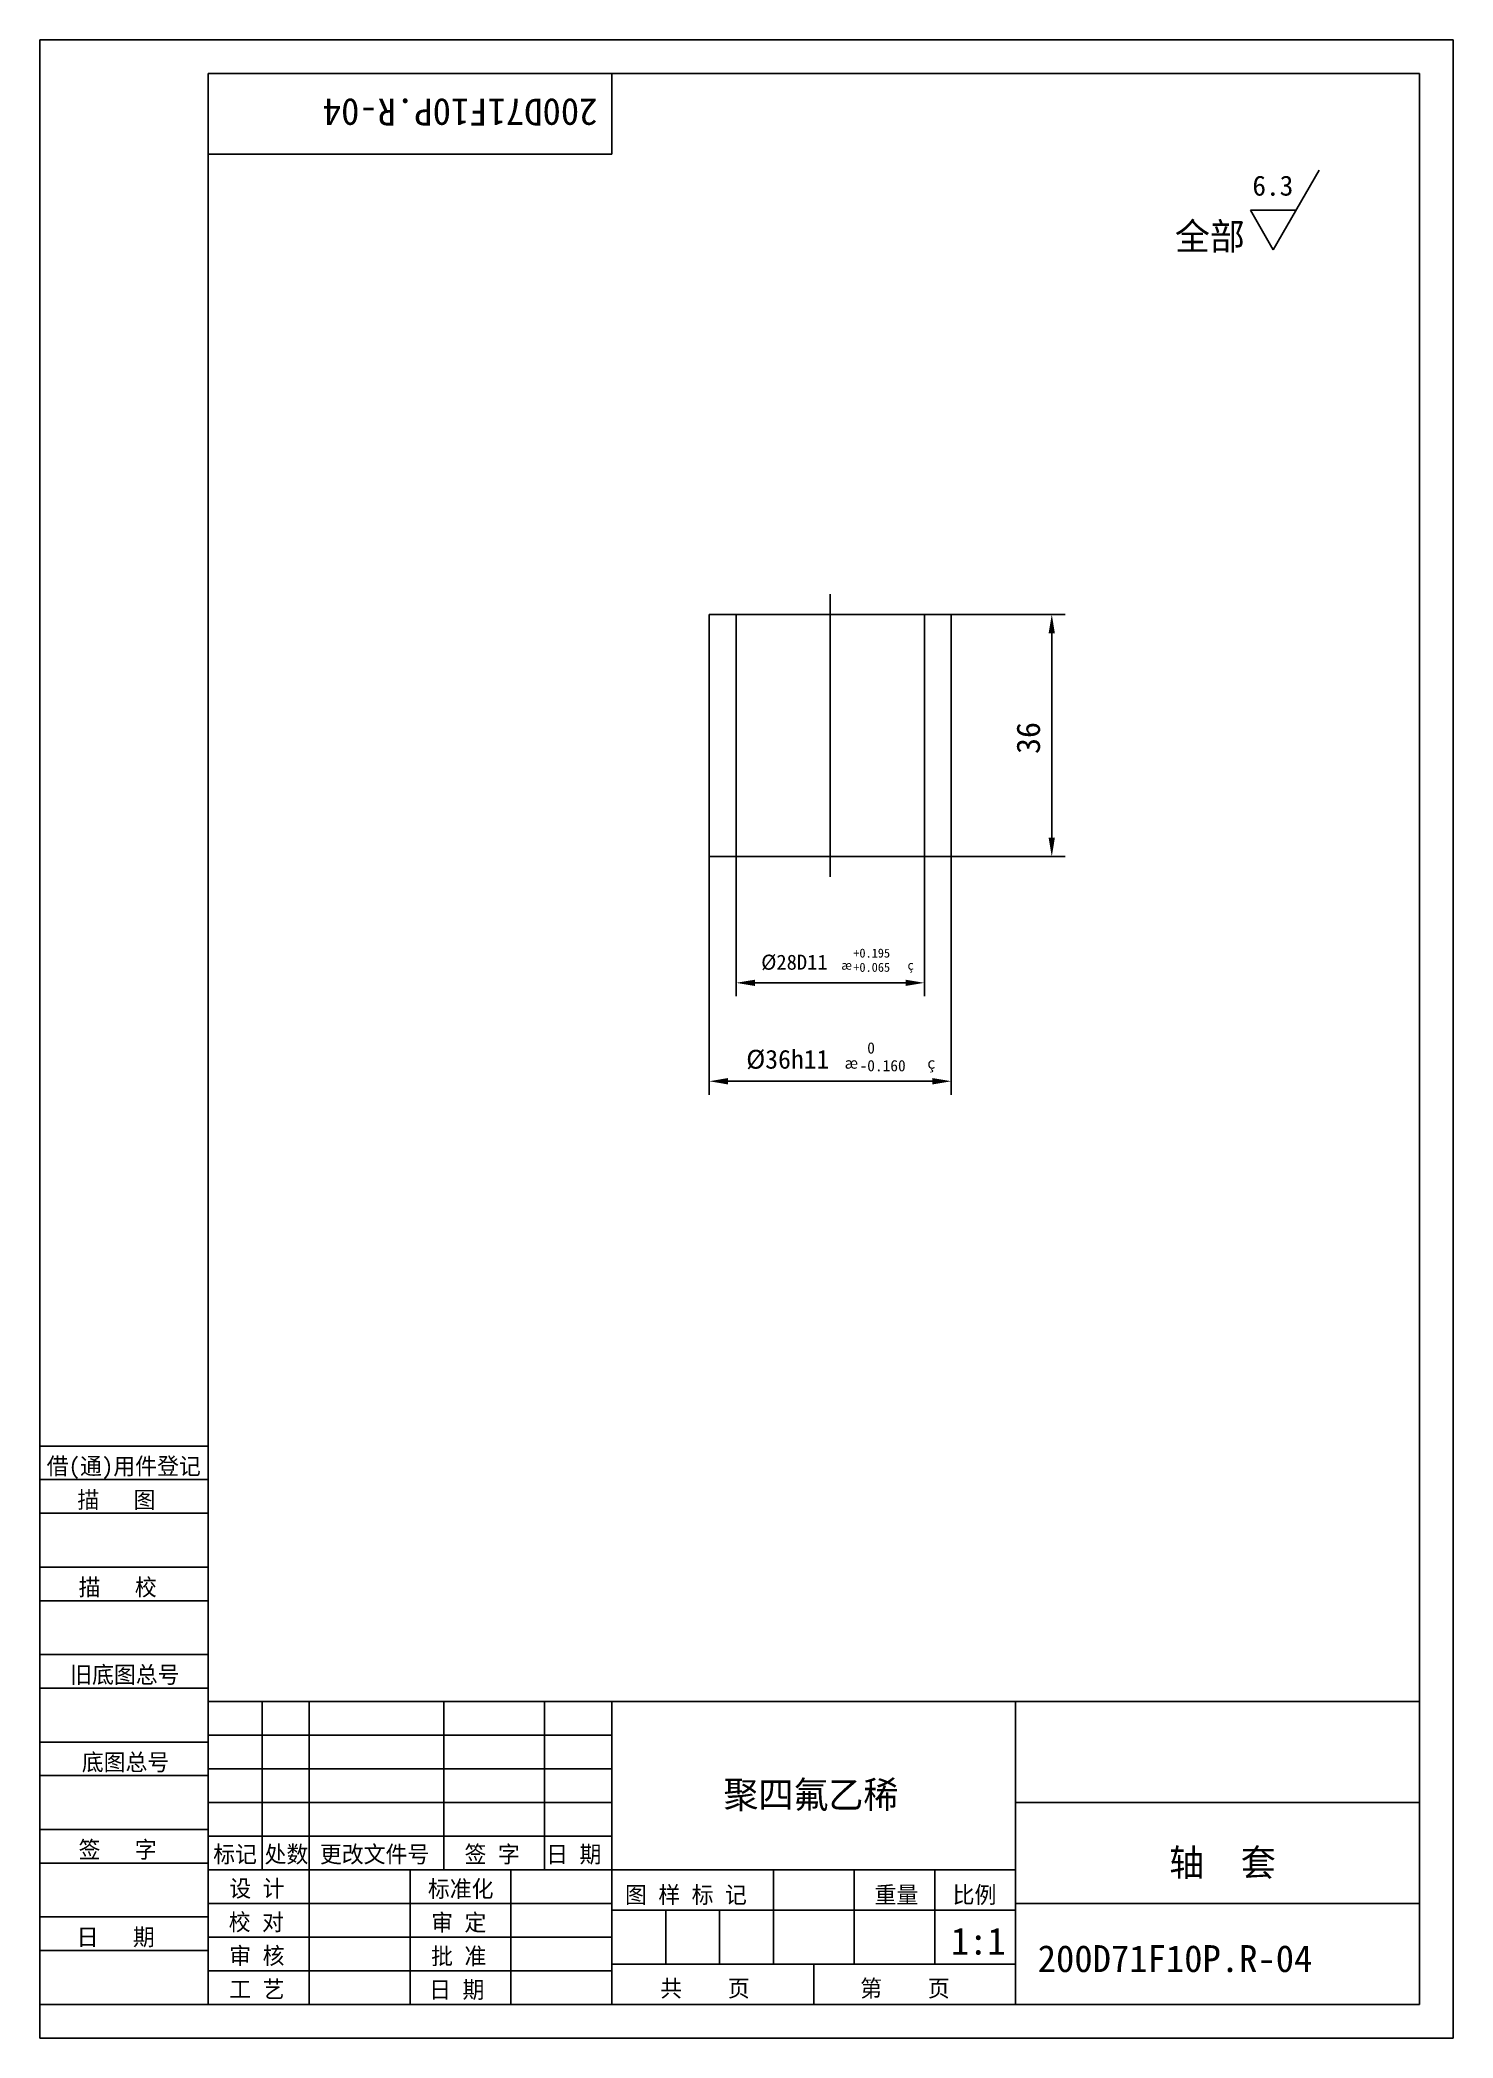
# Model space of a CAD drawing. Header units: metres. Extents: x 0 to 210, y 0 to 297.
import ezdxf

# ---------------------------------------------------------------- set-up
doc = ezdxf.new("R2010")
doc.units = ezdxf.units.M
for name, color, linetype in [('C', 6, 'Continuous'), ('D', 1, 'Continuous'), ('FL', 5, 'Continuous'), ('T', 7, 'Continuous'), ('TL', 4, 'Continuous')]:
    doc.layers.add(name, color=color, linetype=linetype)

# ---------------------------------------------------------------- blocks, each defined once
blk = doc.blocks.new('TUKUN4')
at = {"layer": 'FL'}
for p, q in [((0, 297), (0, 0)), ((210, 297), (0, 297)), ((210, 0), (210, 297)), ((0, 78), (25, 78)), ((0, 70), (25, 70)), ((0, 65), (25, 65)), ((0, 57), (25, 57)), ((0, 52), (25, 52)), ((33, 25), (33, 50)), ((40, 5), (40, 50)), ((60, 25), (60, 50)), ((75, 25), (75, 50)), ((25, 45), (85, 45)), ((0, 44), (25, 44)), ((0, 39), (25, 39)), ((25, 40), (85, 40)), ((25, 35), (85, 35)), ((0, 31), (25, 31)), ((25, 30), (85, 30)), ((0, 26), (25, 26)), ((70, 5), (70, 25)), ((0, 18), (25, 18)), ((25, 20), (85, 20)), ((25, 15), (85, 15)), ((0, 13), (25, 13)), ((25, 10), (85, 10)), ((0, 0), (210, 0))]:
    blk.add_line(p, q, dxfattribs=at)
at = {"layer": 'TL'}
for p, q in [((25, 5), (25, 292)), ((205, 292), (25, 292)), ((85, 292), (85, 280)), ((205, 5), (205, 292)), ((85, 280), (25, 280)), ((0, 88), (25, 88)), ((0, 83), (25, 83)), ((205, 50), (25, 50)), ((85, 5), (85, 50)), ((145, 5), (145, 50)), ((205, 35), (145, 35)), ((145, 25), (25, 25)), ((55, 5), (55, 25)), ((109, 11), (109, 25)), ((121, 11), (121, 25)), ((133, 11), (133, 25)), ((85, 19), (145, 19)), ((93, 11), (93, 19)), ((101, 11), (101, 19)), ((205, 20), (145, 20)), ((145, 11), (85, 11)), ((115, 5), (115, 11)), ((0, 5), (205, 5))]:
    blk.add_line(p, q, dxfattribs=at)
at = {"layer": 'T'}
for s, p in [('借(通)用件登记', (1, 83.76)), ('描   图', (5.56, 78.76)), ('描   校', (5.74, 65.76)), ('旧底图总号', (4.49, 52.76)), ('底图总号', (6.22, 39.76)), ('签   字', (5.74, 26.76)), ('标记', (25.75, 26.07)), ('处数', (33.38, 26.07)), ('更改文件号', (41.61, 26.07)), ('签 字', (63.1, 26.07)), ('日 期', (75.23, 26.07)), ('设 计', (28.14, 20.99)), ('标准化', (57.65, 20.93)), ('图 样 标 记', (86.95, 20.04)), ('重量', (124.03, 20.04)), ('比例', (135.64, 20.04)), ('校 对', (28.05, 15.99)), ('审 定', (58.13, 15.93)), ('日   期', (5.45, 13.76)), ('审 核', (28.14, 10.99)), ('批 准', (58.13, 10.93)), ('共    页', (92.18, 6.13)), ('第    页', (121.9, 6.13)), ('工 艺', (28.14, 5.99)), ('日 期', (57.84, 5.93))]:
    blk.add_text(s, height=2.5, dxfattribs=at).set_placement(p)

msp = doc.modelspace()

# ---------------------------------------------------------------- linework, layer by layer
at = {"layer": 'C'}
msp.add_line((117.44, 214.61), (117.44, 172.61), dxfattribs=at)
at = {"layer": 'D'}
for p, q in [((190.12, 277.63), (183.29, 265.8)), ((179.88, 271.71), (186.71, 271.71)), ((183.29, 265.8), (179.88, 271.71)), ((135.44, 211.61), (152.37, 211.61)), ((150.37, 178.41), (150.37, 208.81)), ((99.44, 175.61), (99.44, 140.22)), ((103.44, 175.61), (103.44, 154.85)), ((131.44, 175.61), (131.44, 154.85)), ((135.44, 175.61), (135.44, 140.22)), ((135.44, 175.61), (152.37, 175.61)), ((106.24, 156.85), (128.64, 156.85)), ((132.64, 142.22), (102.24, 142.22))]:
    msp.add_line(p, q, dxfattribs=at)
for points in [[(149.9, 208.81), (150.83, 208.81), (150.37, 211.61)], [(149.9, 178.41), (150.83, 178.41), (150.37, 175.61)], [(106.24, 157.31), (106.24, 156.38), (103.44, 156.85)], [(128.64, 157.31), (128.64, 156.38), (131.44, 156.85)], [(102.24, 142.69), (102.24, 141.75), (99.44, 142.22)], [(132.64, 142.69), (132.64, 141.75), (135.44, 142.22)]]:
    msp.add_solid(points, dxfattribs=at)
at = {"layer": 'TL'}
for p, q in [((99.44, 211.61), (99.44, 175.61)), ((103.44, 211.61), (99.44, 211.61)), ((103.44, 175.61), (103.44, 211.61)), ((117.44, 211.61), (103.44, 211.61)), ((117.44, 211.61), (131.44, 211.61)), ((131.44, 175.61), (131.44, 211.61)), ((131.44, 211.61), (135.44, 211.61)), ((135.44, 211.61), (135.44, 175.61)), ((99.44, 175.61), (103.44, 175.61)), ((117.44, 175.61), (103.44, 175.61)), ((117.44, 175.61), (131.44, 175.61)), ((135.44, 175.61), (131.44, 175.61))]:
    msp.add_line(p, q, dxfattribs=at)

# ---------------------------------------------------------------- block references
at = {"layer": 'D'}
msp.add_blockref('TUKUN4', (0, 0), dxfattribs=at)

# ---------------------------------------------------------------- texts
for s, height, rotation, p in [('200D71F10P.R-04', 4, 180, (82.85, 288.27)), ('36', 3.5, 90, (148.62, 190.86))]:
    msp.add_text(s, height=height, rotation=rotation, dxfattribs=at).set_placement(p)
for s, height, p in [('6.3', 2.98, (180.18, 273.86)), ('全部', 4, (168.66, 265.8)), ('%%C28D11', 2.24, (107.18, 158.8)), ('+0.195', 1.34, (120.87, 160.6)), ('%%230', 1.34, (119.07, 158.8)), ('+0.065', 1.34, (120.87, 158.49)), ('%%231', 1.34, (128.93, 158.8)), ('%%C36h11', 2.8, (104.96, 144.09)), (' 0', 1.68, (121.8, 146.33)), ('%%230', 1.68, (119.56, 144.09)), ('-0.160', 1.68, (121.8, 143.7)), ('%%231', 1.68, (131.88, 144.09)), ('聚四氟乙稀', 4, (101.57, 34.18)), ('轴  套', 4, (167.82, 24.08)), ('1:1', 4, (135.36, 12.4)), ('200D71F10P.R-04', 4, (148.28, 9.81))]:
    msp.add_text(s, height=height, dxfattribs=at).set_placement(p)

doc.saveas('drawing.dxf')
